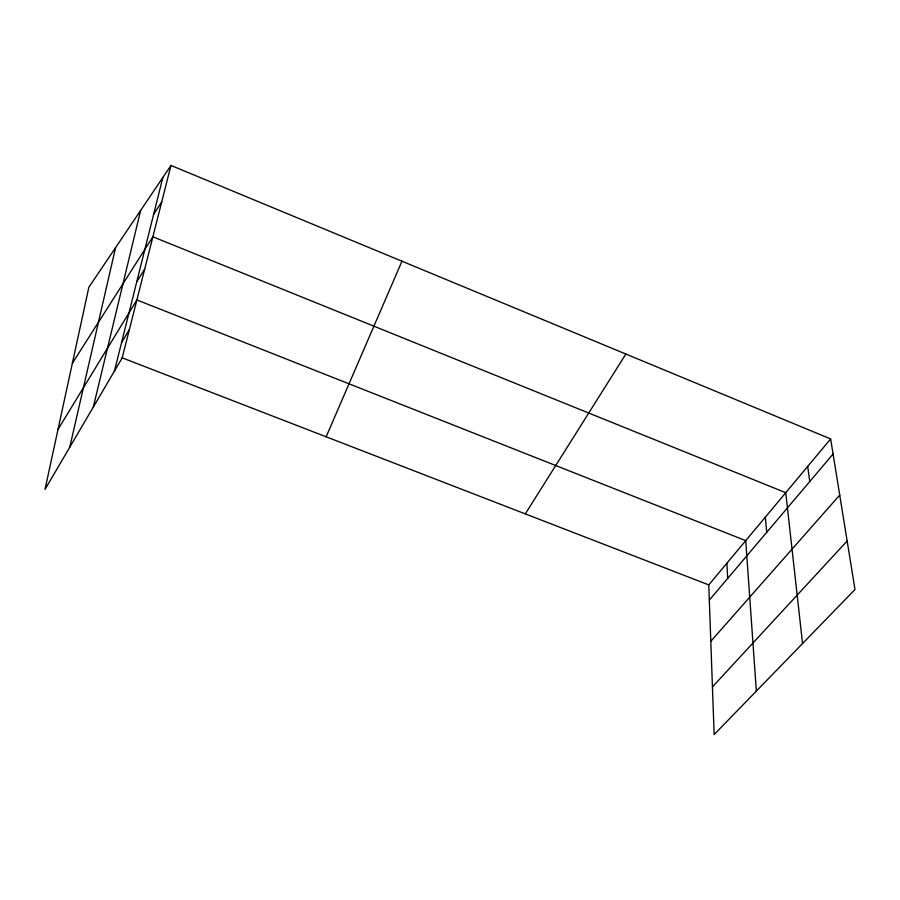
<?xml version="1.0" encoding="UTF-8"?>
<svg xmlns="http://www.w3.org/2000/svg" width="900" height="900" viewBox="0 0 900 900"><rect width="100%" height="100%" fill="white"/><g stroke="black" fill="none" stroke-linecap="round" stroke-linejoin="round"><path stroke-width="1.35" d="M69.761 447.199L115.571 247.635M93.296 407.104L140.625 210.465M114.435 371.081L162.855 177.469M170.966 165.442L88.853 287.269L45 489.409L122.198 357.851L170.966 165.442L830.644 438.941L855 589.511L714.15 734.558L708.773 584.899L830.644 438.941M326.149 436.793L401.963 261.214M121.556 342.619L129.386 329.512M58.005 429.446L136.879 299.947L745.729 540.641L756.349 691.099M136.755 281.846L144.697 269.077M525.308 513.877L625.849 354.037M72.383 363.206L152.876 236.801L785.756 492.694L802.553 643.511M153.653 214.29L161.708 201.971M709.324 600.097L833.085 454.005M710.798 641.295L839.722 495.079M712.44 686.891L847.148 541.001M122.198 357.851L708.773 584.899M807.705 466.414L809.752 481.534M765.337 517.151L766.71 532.35M726.885 563.197L727.684 578.408"/></g></svg>
